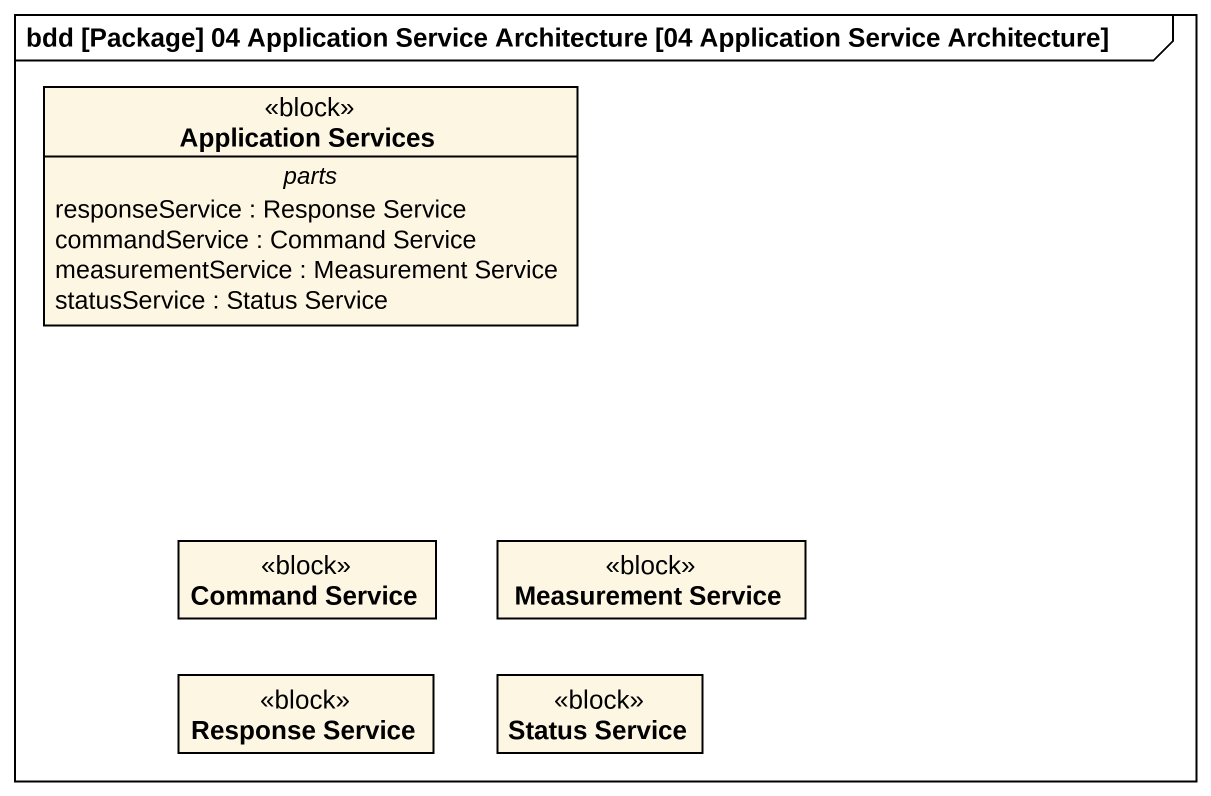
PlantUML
@startuml
mainframe bdd [Package] 04 Application Service Architecture [04 Application Service Architecture]
hide circle
hide empty members
class "Application Services" as Application_Services <<block>> {
  -- parts --
  responseService : Response Service
  commandService : Command Service
  measurementService : Measurement Service
  statusService : Status Service
}
class "Command Service" as Command_Service <<block>>
class "Measurement Service" as Measurement_Service <<block>>
class "Response Service" as Response_Service <<block>>
class "Status Service" as Status_Service <<block>>
@enduml
